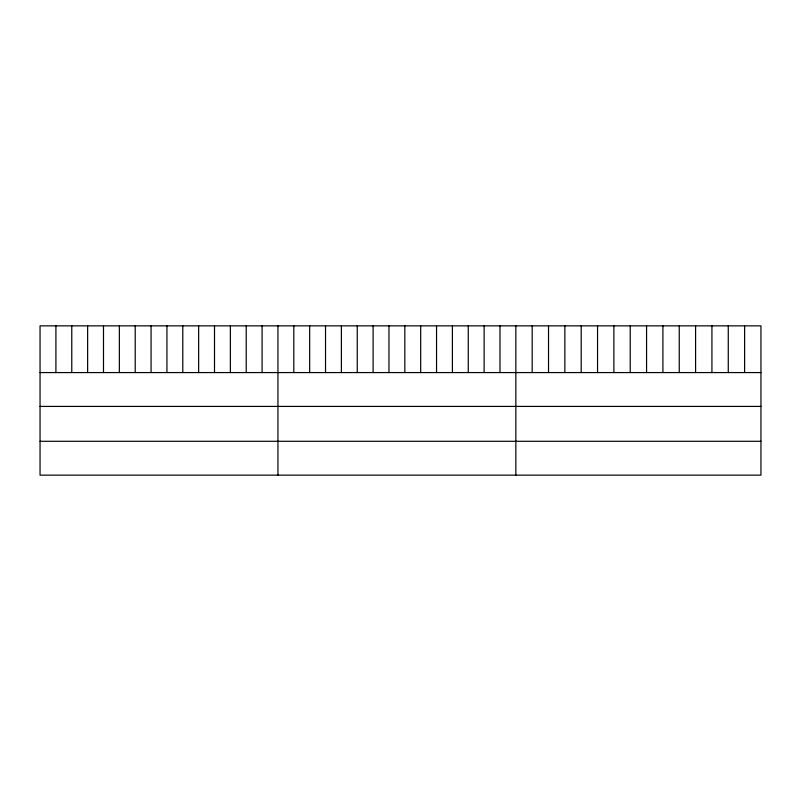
<?xml version="1.0" encoding="UTF-8"?>
<svg xmlns="http://www.w3.org/2000/svg" width="801" height="801" viewBox="0 0 801 801"><rect width="100%" height="100%" fill="white"/><g stroke="black" fill="none" stroke-linecap="round" stroke-linejoin="round"><path stroke-width="1.2" d="M760.95 372.575L760.95 475.143L40.05 475.143L40.05 325.857L760.95 325.857L760.95 372.575L40.05 372.575M40.05 406.417L760.95 406.417M40.05 441.291L760.95 441.291M744.61 325.857L744.61 372.575M728.269 325.857L728.269 372.575M711.929 325.857L711.929 372.575M695.588 325.857L695.588 372.575M679.248 325.857L679.248 372.575M662.908 325.857L662.908 372.575M646.567 325.857L646.567 372.575M630.227 325.857L630.227 372.575M613.886 325.857L613.886 372.575M597.546 325.857L597.546 372.575M581.206 325.857L581.206 372.575M564.865 325.857L564.865 372.575M548.525 325.857L548.525 372.575M532.184 325.857L532.184 372.575M515.844 325.857L515.844 475.143M499.984 325.857L499.984 372.575M484.124 325.857L484.124 372.575M468.265 325.857L468.265 372.575M452.405 325.857L452.405 372.575M436.545 325.857L436.545 372.575M420.685 325.857L420.685 372.575M404.825 325.857L404.825 372.575M388.966 325.857L388.966 372.575M373.106 325.857L373.106 372.575M357.246 325.857L357.246 372.575M341.386 325.857L341.386 372.575M325.526 325.857L325.526 372.575M309.667 325.857L309.667 372.575M293.807 325.857L293.807 372.575M277.947 325.857L277.947 475.143M262.087 325.857L262.087 372.575M246.227 325.857L246.227 372.575M230.368 325.857L230.368 372.575M214.508 325.857L214.508 372.575M198.648 325.857L198.648 372.575M182.788 325.857L182.788 372.575M166.928 325.857L166.928 372.575M151.069 325.857L151.069 372.575M135.209 325.857L135.209 372.575M119.349 325.857L119.349 372.575M103.489 325.857L103.489 372.575M87.629 325.857L87.629 372.575M71.77 325.857L71.77 372.575M55.91 325.857L55.91 372.575"/></g></svg>
